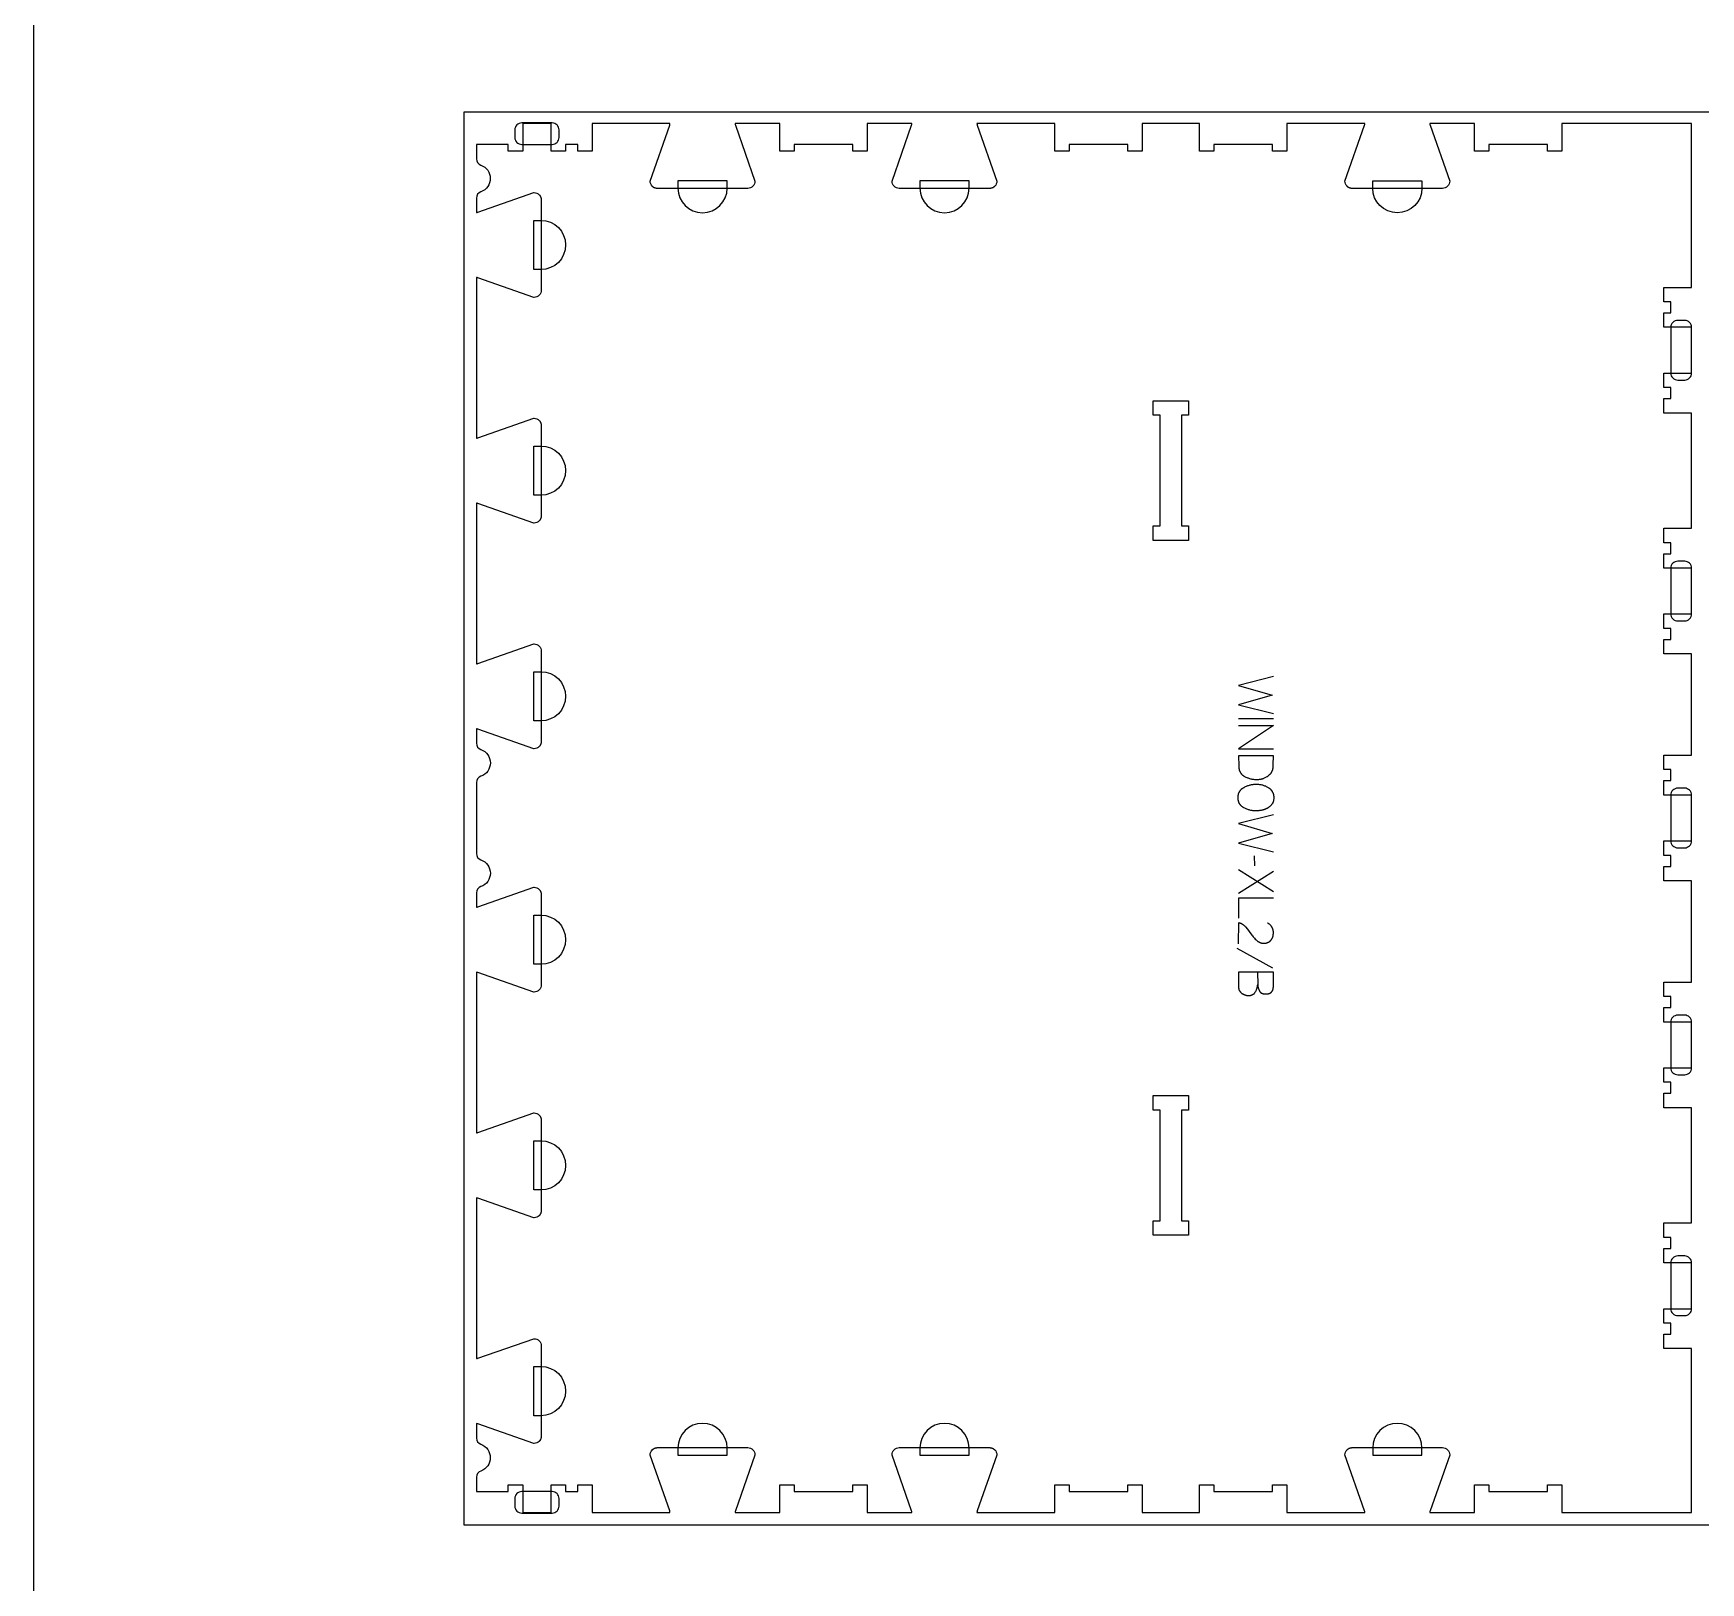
# Model space of a CAD drawing. Extents: x 0 to 4485, y 0 to 8771.
# Drawn here: x 0 to 1440, y 2393 to 3731 of the extents above; entities that cross this region are included whole.
import ezdxf

# ---------------------------------------------------------------- set-up
doc = ezdxf.new("R2010")
doc.units = 0
for name, color, linetype in [('0_SHEET_SPRUCEPLY_2440X122', 1, 'CONTINUOUS'), ('1_ANYTOOL_1MMDEEP_LABELS_S', 2, 'CONTINUOUS'), ('3_ANYTOOL_CUTTHROUGH_INSID', 4, 'CONTINUOUS'), ('4_ANYTOOL_CUTTHROUGH_OUTSI', 5, 'CONTINUOUS'), ('5_ANYTOOL_HALF_MILL_9MM_IN', 3, 'CONTINUOUS'), ('DONOTCUT', 7, 'CONTINUOUS')]:
    doc.layers.add(name, color=color, linetype=linetype)

msp = doc.modelspace()

# ---------------------------------------------------------------- linework, layer by layer
at = {"layer": '0_SHEET_SPRUCEPLY_2440X122'}
msp.add_lwpolyline([(371.7, 3662.6), (371.7, 2442.6), (2811.7, 2442.6), (2811.7, 3662.6)], close=True, dxfattribs=at)
at = {"layer": '1_ANYTOOL_1MMDEEP_LABELS_S', "color": 2}
for points in [[(1070.9, 3175.2), (1040.9, 3167.5), (1070, 3159.1), (1040.9, 3150.6), (1070.9, 3143.1)], [(1070.9, 3138.7), (1040.9, 3138.7)], [(1040.9, 3132.7), (1070.9, 3132.7), (1040.9, 3112.7), (1070.9, 3112.7)], [(1070.9, 3055.8), (1040.9, 3048.1), (1070, 3039.7), (1040.9, 3031.2), (1070.9, 3023.7)], [(1054.8, 3011.5), (1054.7, 3020.3)], [(1070.9, 2989.2), (1040.9, 3008.1)], [(1040.9, 2987.9), (1070.9, 3006.9)], [(1070.9, 2983.6), (1040.9, 2983.6), (1040.9, 2966.5)], [(1040.9, 2944.4), (1041, 2962.7), (1041.4, 2962.5), (1041.7, 2962.5), (1041.9, 2962.4), (1042.1, 2962.3), (1042.3, 2962.2), (1042.5, 2962.1), (1042.7, 2962), (1043, 2961.9), (1043.2, 2961.8), (1043.4, 2961.7), (1043.6, 2961.6), (1043.8, 2961.5), (1044, 2961.4), (1044.2, 2961.2), (1044.4, 2961.1), (1044.6, 2961), (1044.7, 2960.8), (1044.9, 2960.7), (1045.1, 2960.6), (1045.3, 2960.4), (1045.5, 2960.3), (1045.7, 2960.1), (1045.8, 2960), (1046, 2959.8), (1046.2, 2959.7), (1046.3, 2959.5), (1046.5, 2959.3), (1046.7, 2959.2), (1046.8, 2959), (1047.1, 2958.6), (1048.4, 2957.2), (1049.5, 2955.7), (1050.7, 2954.2), (1051.8, 2952.6), (1052.4, 2951.9), (1053, 2951.1), (1053.5, 2950.4), (1054.1, 2949.7), (1054.7, 2949.1), (1055.3, 2948.4), (1055.9, 2947.8), (1056.5, 2947.2), (1056.7, 2947.1), (1056.9, 2946.9), (1057, 2946.8), (1057.2, 2946.7), (1057.3, 2946.5), (1057.5, 2946.4), (1057.7, 2946.3), (1057.9, 2946.2), (1058, 2946.1), (1058.2, 2946), (1058.4, 2945.9), (1058.6, 2945.8), (1058.8, 2945.7), (1058.9, 2945.6), (1059.1, 2945.5), (1059.3, 2945.4), (1059.5, 2945.4), (1059.7, 2945.3), (1059.9, 2945.2), (1060.1, 2945.2), (1060.3, 2945.1), (1060.5, 2945.1), (1060.7, 2945), (1060.9, 2945), (1061.1, 2945), (1061.3, 2944.9), (1061.6, 2944.9), (1061.8, 2944.9), (1062, 2944.9), (1062.2, 2944.9), (1062.4, 2944.9), (1062.7, 2944.8), (1062.9, 2944.9), (1063.2, 2944.9), (1063.4, 2944.9), (1063.6, 2944.9), (1063.9, 2944.9), (1064.1, 2944.9), (1064.3, 2945), (1064.6, 2945), (1064.8, 2945), (1065, 2945.1), (1065.2, 2945.1), (1065.4, 2945.2), (1065.6, 2945.3), (1065.8, 2945.3), (1066, 2945.4), (1066.2, 2945.5), (1066.4, 2945.6), (1066.6, 2945.6), (1066.8, 2945.7), (1067, 2945.8), (1067.1, 2945.9), (1067.3, 2946), (1067.5, 2946.2), (1067.6, 2946.3), (1067.8, 2946.4), (1067.9, 2946.5), (1068.1, 2946.6), (1068.2, 2946.8), (1068.4, 2946.9), (1068.5, 2947.1), (1068.7, 2947.2), (1068.8, 2947.4), (1068.9, 2947.5), (1069.1, 2947.7), (1069.2, 2947.9), (1069.3, 2948), (1069.4, 2948.2), (1069.5, 2948.4), (1069.6, 2948.5), (1069.7, 2948.7), (1069.8, 2948.9), (1069.9, 2949.1), (1070, 2949.3), (1070.1, 2949.5), (1070.2, 2949.7), (1070.2, 2949.8), (1070.3, 2950), (1070.4, 2950.2), (1070.4, 2950.4), (1070.5, 2950.6), (1070.6, 2950.8), (1070.6, 2951.1), (1070.6, 2951.3), (1070.7, 2951.5), (1070.7, 2951.7), (1070.8, 2951.9), (1070.8, 2952.1), (1070.8, 2952.4), (1070.8, 2952.6), (1070.9, 2952.8), (1070.9, 2953.1), (1070.9, 2953.3), (1070.9, 2953.8), (1070.9, 2954.1), (1070.9, 2954.5), (1070.9, 2954.8), (1070.8, 2955.2), (1070.8, 2955.5), (1070.7, 2955.9), (1070.7, 2956.2), (1070.6, 2956.5), (1070.5, 2956.8), (1070.4, 2957), (1070.4, 2957.1), (1070.3, 2957.3), (1070.3, 2957.4), (1070.2, 2957.6), (1070.2, 2957.7), (1070.1, 2957.9), (1070.1, 2958), (1070, 2958.2), (1069.9, 2958.3), (1069.8, 2958.4), (1069.8, 2958.6), (1069.7, 2958.7), (1069.6, 2958.8), (1069.5, 2959), (1069.5, 2959.1), (1069.4, 2959.2), (1069.3, 2959.4), (1069.2, 2959.5), (1069.1, 2959.6), (1069, 2959.7), (1068.9, 2959.9), (1068.8, 2960), (1068.7, 2960.1), (1068.6, 2960.2), (1068.5, 2960.3), (1068.4, 2960.4), (1068.3, 2960.5), (1068.1, 2960.6), (1068, 2960.8), (1067.9, 2960.9), (1067.8, 2961), (1067.5, 2961.2), (1067.3, 2961.4), (1067, 2961.6), (1066.7, 2961.7), (1066.4, 2961.9), (1066.1, 2962.1), (1065.8, 2962.2)], [(1070.4, 2923.2), (1039.7, 2940.3)], [(1070.9, 2919.7), (1040.9, 2919.7), (1040.9, 2910), (1040.8, 2907.5), (1040.8, 2907.3), (1040.8, 2907.1), (1040.8, 2906.8), (1040.8, 2906.6), (1040.8, 2906.4), (1040.9, 2906.2), (1040.9, 2906), (1040.9, 2905.8), (1041, 2905.6), (1041, 2905.4), (1041.1, 2905.2), (1041.1, 2905), (1041.2, 2904.8), (1041.2, 2904.6), (1041.3, 2904.4), (1041.4, 2904.2), (1041.5, 2904.1), (1041.6, 2903.9), (1041.7, 2903.7), (1041.8, 2903.5), (1041.9, 2903.4), (1042, 2903.2), (1042.1, 2903.1), (1042.2, 2902.9), (1042.4, 2902.7), (1042.5, 2902.6), (1042.6, 2902.4), (1042.8, 2902.3), (1042.9, 2902.2), (1043.1, 2902), (1043.2, 2901.9), (1043.4, 2901.8), (1043.6, 2901.6), (1043.7, 2901.5), (1043.9, 2901.4), (1044.1, 2901.3), (1044.3, 2901.2), (1044.4, 2901.1), (1044.6, 2900.9), (1044.8, 2900.8), (1045, 2900.8), (1045.2, 2900.7), (1045.3, 2900.6), (1045.5, 2900.5), (1045.7, 2900.4), (1045.9, 2900.3), (1046.1, 2900.3), (1046.3, 2900.2), (1046.5, 2900.1), (1046.6, 2900.1), (1046.8, 2900), (1047, 2900), (1047.2, 2899.9), (1047.4, 2899.9), (1047.6, 2899.8), (1047.8, 2899.8), (1048, 2899.8), (1048.2, 2899.8), (1048.4, 2899.7), (1048.6, 2899.7), (1048.8, 2899.7), (1049, 2899.7), (1049.2, 2899.7), (1049.4, 2899.7), (1049.7, 2899.7), (1049.9, 2899.7), (1050.2, 2899.7), (1050.4, 2899.7), (1050.6, 2899.7), (1050.9, 2899.8), (1051.1, 2899.8), (1051.3, 2899.9), (1051.5, 2899.9), (1051.7, 2900), (1052, 2900), (1052.2, 2900.1), (1052.4, 2900.2), (1052.5, 2900.2), (1052.7, 2900.3), (1052.9, 2900.4), (1053, 2900.5), (1053.1, 2900.5), (1053.2, 2900.5), (1053.3, 2900.6), (1053.4, 2900.7), (1053.5, 2900.7), (1053.5, 2900.8), (1053.6, 2900.8), (1053.7, 2900.9), (1053.8, 2900.9), (1053.9, 2901), (1053.9, 2901.1), (1054, 2901.1), (1054.1, 2901.2), (1054.2, 2901.2), (1054.2, 2901.3), (1054.3, 2901.4), (1054.4, 2901.5), (1054.5, 2901.5), (1054.5, 2901.6), (1054.6, 2901.7), (1054.7, 2901.8), (1054.8, 2901.9), (1054.9, 2902.1), (1055, 2902.2), (1055.2, 2902.4), (1055.3, 2902.6), (1055.5, 2903), (1055.7, 2903.3), (1055.9, 2903.7), (1056.1, 2904.1), (1056.2, 2904.5), (1056.4, 2904.9), (1056.5, 2905.3), (1056.7, 2905.7), (1056.8, 2906.1), (1056.9, 2906.5), (1057, 2907), (1057.1, 2907.4), (1057.2, 2907.8), (1057.3, 2908.3), (1057.3, 2908.7), (1057.4, 2909.2)], [(1057.2, 2919.7), (1057.4, 2909.2), (1057.4, 2908.8), (1057.4, 2908.4), (1057.5, 2908), (1057.5, 2907.6), (1057.6, 2907.3), (1057.7, 2906.9), (1057.8, 2906.5), (1057.9, 2906.2), (1058, 2905.8), (1058.1, 2905.5), (1058.2, 2905.1), (1058.3, 2904.8), (1058.5, 2904.4), (1058.6, 2904.1), (1058.8, 2903.8), (1058.9, 2903.5), (1059, 2903.4), (1059, 2903.3), (1059.1, 2903.2), (1059.1, 2903.2), (1059.1, 2903.1), (1059.2, 2903), (1059.2, 2903), (1059.3, 2902.9), (1059.4, 2902.8), (1059.4, 2902.7), (1059.5, 2902.7), (1059.5, 2902.6), (1059.6, 2902.6), (1059.6, 2902.5), (1059.7, 2902.4), (1059.8, 2902.4), (1059.8, 2902.3), (1059.9, 2902.3), (1060, 2902.2), (1060, 2902.1), (1060.1, 2902.1), (1060.2, 2902), (1060.3, 2902), (1060.3, 2901.9), (1060.4, 2901.9), (1060.5, 2901.8), (1060.6, 2901.8), (1060.6, 2901.8), (1060.7, 2901.7), (1060.8, 2901.7), (1060.9, 2901.6), (1061, 2901.6), (1061.1, 2901.6), (1061.1, 2901.5), (1061.3, 2901.4), (1061.5, 2901.4), (1061.7, 2901.3), (1061.9, 2901.3), (1062.1, 2901.2), (1062.3, 2901.2), (1062.5, 2901.1), (1062.7, 2901.1), (1063, 2901.1), (1063.2, 2901), (1063.4, 2901), (1063.7, 2901), (1063.9, 2901), (1064.2, 2901), (1064.4, 2901), (1064.8, 2901), (1065, 2901), (1065.2, 2901), (1065.4, 2901), (1065.6, 2901), (1065.8, 2901), (1065.9, 2901.1), (1066.1, 2901.1), (1066.3, 2901.1), (1066.5, 2901.2), (1066.6, 2901.2), (1066.8, 2901.2), (1066.9, 2901.3), (1067.1, 2901.3), (1067.3, 2901.4), (1067.4, 2901.4), (1067.6, 2901.5), (1067.7, 2901.6), (1067.8, 2901.6), (1068, 2901.7), (1068.1, 2901.8), (1068.2, 2901.8), (1068.4, 2901.9), (1068.5, 2902), (1068.6, 2902.1), (1068.7, 2902.2), (1068.8, 2902.2), (1069, 2902.3), (1069.1, 2902.4), (1069.2, 2902.5), (1069.3, 2902.6), (1069.4, 2902.7), (1069.5, 2902.9), (1069.6, 2903), (1069.7, 2903.1), (1069.7, 2903.2), (1069.8, 2903.3), (1069.9, 2903.4), (1070, 2903.6), (1070.1, 2903.7), (1070.1, 2903.8), (1070.2, 2904), (1070.3, 2904.1), (1070.3, 2904.3), (1070.4, 2904.4), (1070.4, 2904.6), (1070.5, 2904.7), (1070.5, 2904.9), (1070.6, 2905), (1070.6, 2905.2), (1070.7, 2905.4), (1070.7, 2905.5), (1070.7, 2905.7), (1070.8, 2905.9), (1070.8, 2906.1), (1070.8, 2906.3), (1070.8, 2906.5), (1070.9, 2906.6), (1070.9, 2906.8), (1070.9, 2907.2), (1070.9, 2907.6), (1070.9, 2919.7)]]:
    msp.add_lwpolyline(points, dxfattribs=at)
for points in [[(1070.9, 3106.6), (1040.9, 3106.6), (1041, 3098.1), (1041, 3097.7), (1041, 3097.3), (1041, 3096.9), (1041.1, 3096.5), (1041.1, 3096.1), (1041.2, 3095.8), (1041.3, 3095.4), (1041.3, 3095), (1041.4, 3094.7), (1041.5, 3094.3), (1041.6, 3094), (1041.7, 3093.7), (1041.9, 3093.4), (1041.9, 3093.2), (1042, 3093.1), (1042.1, 3092.9), (1042.1, 3092.8), (1042.2, 3092.6), (1042.3, 3092.5), (1042.4, 3092.3), (1042.4, 3092.2), (1042.5, 3092), (1042.6, 3091.9), (1042.7, 3091.8), (1042.8, 3091.6), (1042.9, 3091.5), (1043, 3091.4), (1043.1, 3091.2), (1043.2, 3091.1), (1043.3, 3091), (1043.4, 3090.9), (1043.5, 3090.8), (1043.6, 3090.6), (1043.7, 3090.5), (1043.8, 3090.4), (1044, 3090.3), (1044.1, 3090.2), (1044.2, 3090.1), (1044.3, 3090), (1044.4, 3089.9), (1044.6, 3089.8), (1044.7, 3089.7), (1044.8, 3089.6), (1045, 3089.5), (1045.1, 3089.4), (1045.4, 3089.2), (1045.7, 3089), (1046, 3088.8), (1046.6, 3088.5), (1047.2, 3088.2), (1047.9, 3088), (1048.5, 3087.7), (1049.1, 3087.5), (1049.8, 3087.3), (1050.4, 3087.1), (1051.1, 3086.9), (1051.8, 3086.7), (1052.4, 3086.6), (1053.1, 3086.5), (1053.8, 3086.4), (1054.5, 3086.3), (1055.2, 3086.3), (1055.9, 3086.2), (1056.6, 3086.2), (1057.2, 3086.2), (1057.8, 3086.3), (1058.4, 3086.3), (1058.9, 3086.4), (1059.5, 3086.5), (1059.8, 3086.5), (1060.1, 3086.6), (1060.4, 3086.6), (1060.6, 3086.7), (1060.9, 3086.8), (1061.2, 3086.9), (1061.5, 3086.9), (1061.7, 3087), (1062, 3087.1), (1062.3, 3087.2), (1062.6, 3087.3), (1062.8, 3087.4), (1063.1, 3087.5), (1063.3, 3087.6), (1063.9, 3087.9), (1064.4, 3088.1), (1064.9, 3088.4), (1065.4, 3088.7), (1065.7, 3088.9), (1066, 3089.1), (1066.3, 3089.3), (1066.6, 3089.5), (1066.8, 3089.7), (1067.1, 3089.9), (1067.4, 3090.2), (1067.6, 3090.4), (1067.8, 3090.6), (1068.1, 3090.8), (1068.3, 3091), (1068.5, 3091.3), (1068.7, 3091.5), (1068.9, 3091.8), (1069, 3092), (1069.2, 3092.2), (1069.4, 3092.5), (1069.5, 3092.7), (1069.6, 3093), (1069.8, 3093.3), (1069.9, 3093.5), (1070, 3093.8), (1070.1, 3094.1), (1070.2, 3094.3), (1070.3, 3094.6), (1070.4, 3094.9), (1070.4, 3095.2), (1070.5, 3095.4), (1070.5, 3095.7), (1070.6, 3096), (1070.6, 3096.3), (1070.6, 3096.6), (1070.7, 3099.1), (1070.8, 3101.5), (1070.9, 3104.1)], [(1071.2, 3070.2), (1071.2, 3069.8), (1071.2, 3069.4), (1071.2, 3069.1), (1071.1, 3068.7), (1071.1, 3068.5), (1071.1, 3068.4), (1071.1, 3068.2), (1071, 3068), (1071, 3067.9), (1071, 3067.7), (1070.9, 3067.5), (1070.9, 3067.4), (1070.8, 3067.2), (1070.8, 3067.1), (1070.7, 3066.9), (1070.7, 3066.8), (1070.6, 3066.6), (1070.5, 3066.5), (1070.5, 3066.3), (1070.4, 3066.2), (1070.3, 3066), (1070.3, 3065.9), (1070.2, 3065.7), (1070.1, 3065.6), (1070, 3065.5), (1069.9, 3065.3), (1069.9, 3065.2), (1069.8, 3065.1), (1069.6, 3064.8), (1069.4, 3064.6), (1069.2, 3064.3), (1069, 3064.1), (1068.8, 3063.8), (1068.5, 3063.6), (1068.3, 3063.4), (1068.1, 3063.2), (1067.8, 3062.9), (1067.6, 3062.7), (1067.4, 3062.5), (1067.1, 3062.3), (1066.8, 3062.1), (1066.6, 3062), (1066.3, 3061.8), (1066, 3061.6), (1065.7, 3061.4), (1065.4, 3061.3), (1065.1, 3061.1), (1064.8, 3061), (1064.5, 3060.8), (1064.2, 3060.7), (1063.9, 3060.6), (1063.6, 3060.4), (1063.3, 3060.3), (1063, 3060.2), (1062.7, 3060.1), (1062.3, 3060), (1062, 3059.9), (1061.7, 3059.8), (1061.3, 3059.7), (1061, 3059.6), (1060.3, 3059.5), (1059.6, 3059.4), (1059, 3059.3), (1058.3, 3059.2), (1057.7, 3059.1), (1057, 3059.1), (1056.4, 3059), (1055.7, 3059), (1055.1, 3059), (1054.5, 3059.1), (1053.8, 3059.1), (1053.2, 3059.2), (1052.5, 3059.3), (1051.9, 3059.4), (1051.3, 3059.5), (1050.6, 3059.7), (1050, 3059.9), (1049.4, 3060.1), (1048.7, 3060.3), (1048.1, 3060.6), (1047.4, 3060.8), (1046.8, 3061.1), (1046.2, 3061.5), (1045.5, 3061.8), (1045.2, 3062), (1044.9, 3062.1), (1044.6, 3062.3), (1044.3, 3062.5), (1044.1, 3062.7), (1043.8, 3062.9), (1043.5, 3063.1), (1043.3, 3063.4), (1043.2, 3063.5), (1043.1, 3063.6), (1042.9, 3063.7), (1042.8, 3063.8), (1042.7, 3063.9), (1042.6, 3064.1), (1042.5, 3064.2), (1042.4, 3064.3), (1042.3, 3064.4), (1042.2, 3064.6), (1042.1, 3064.7), (1042, 3064.8), (1042, 3064.9), (1041.9, 3065.1), (1041.8, 3065.2), (1041.7, 3065.3), (1041.6, 3065.5), (1041.5, 3065.6), (1041.5, 3065.8), (1041.4, 3065.9), (1041.3, 3066), (1041.3, 3066.2), (1041.2, 3066.3), (1041.1, 3066.5), (1041.1, 3066.6), (1041, 3066.8), (1041, 3066.9), (1040.9, 3067.1), (1040.8, 3067.4), (1040.7, 3067.7), (1040.7, 3068.1), (1040.6, 3068.4), (1040.6, 3068.7), (1040.5, 3069.1), (1040.5, 3069.4), (1040.4, 3069.8), (1040.4, 3070.1), (1040.4, 3070.5), (1040.4, 3070.9), (1040.4, 3071.3), (1040.5, 3071.6), (1040.5, 3072), (1040.6, 3072.4), (1040.6, 3072.7), (1040.7, 3073), (1040.7, 3073.4), (1040.8, 3073.7), (1040.9, 3074), (1041, 3074.2), (1041, 3074.3), (1041.1, 3074.5), (1041.2, 3074.7), (1041.2, 3074.8), (1041.3, 3075), (1041.3, 3075.1), (1041.4, 3075.3), (1041.5, 3075.4), (1041.6, 3075.5), (1041.6, 3075.7), (1041.7, 3075.8), (1041.8, 3076), (1041.9, 3076.1), (1042, 3076.2), (1042.1, 3076.4), (1042.2, 3076.5), (1042.3, 3076.6), (1042.4, 3076.8), (1042.5, 3076.9), (1042.6, 3077), (1042.7, 3077.1), (1042.8, 3077.3), (1042.9, 3077.4), (1043, 3077.5), (1043.1, 3077.6), (1043.2, 3077.7), (1043.3, 3077.8), (1043.5, 3078), (1043.6, 3078.1), (1043.8, 3078.3), (1044.1, 3078.5), (1044.4, 3078.7), (1044.7, 3078.9), (1045, 3079.1), (1045.3, 3079.3), (1045.6, 3079.4), (1046.3, 3079.8), (1046.9, 3080.1), (1047.6, 3080.4), (1048.2, 3080.7), (1048.9, 3080.9), (1049.5, 3081.1), (1050.2, 3081.3), (1050.8, 3081.5), (1051.5, 3081.7), (1052.1, 3081.8), (1052.8, 3081.9), (1053.4, 3082), (1054.1, 3082.1), (1054.7, 3082.2), (1055.4, 3082.2), (1056, 3082.2), (1056.7, 3082.2), (1057.4, 3082.2), (1058.1, 3082.1), (1058.8, 3082), (1059.4, 3081.9), (1060.1, 3081.8), (1060.8, 3081.7), (1061.4, 3081.5), (1062.1, 3081.3), (1062.7, 3081.1), (1063.3, 3080.8), (1064, 3080.6), (1064.6, 3080.3), (1065.2, 3080), (1065.8, 3079.7), (1066.4, 3079.3), (1066.7, 3079.1), (1067, 3078.9), (1067.3, 3078.7), (1067.5, 3078.5), (1067.8, 3078.3), (1068.1, 3078.1), (1068.3, 3077.9), (1068.5, 3077.7), (1068.6, 3077.5), (1068.7, 3077.4), (1068.9, 3077.3), (1069, 3077.2), (1069.1, 3077.1), (1069.2, 3076.9), (1069.3, 3076.8), (1069.4, 3076.7), (1069.4, 3076.5), (1069.5, 3076.4), (1069.6, 3076.3), (1069.7, 3076.1), (1069.8, 3076), (1069.9, 3075.9), (1070, 3075.7), (1070, 3075.6), (1070.1, 3075.4), (1070.2, 3075.3), (1070.3, 3075), (1070.4, 3074.7), (1070.6, 3074.4), (1070.7, 3074.1), (1070.8, 3073.7), (1070.9, 3073.4), (1070.9, 3073.1), (1071, 3072.7), (1071.1, 3072.4), (1071.1, 3072), (1071.2, 3071.7), (1071.2, 3071.3), (1071.2, 3070.9), (1071.2, 3070.6)]]:
    msp.add_lwpolyline(points, close=True, dxfattribs=at)
at = {"layer": '3_ANYTOOL_CUTTHROUGH_INSID', "color": 4}
for points in [[(997.4, 3292.7), (967.1, 3292.7), (967.1, 3305.2), (973.1, 3305.2), (973.1, 3400.7), (967.1, 3400.7), (967.1, 3413.2), (997.6, 3413.2), (997.6, 3400.7), (991.6, 3400.7), (991.6, 3305.2), (997.6, 3305.2), (997.6, 3292.7)], [(997.6, 2812.9), (997.6, 2800.7), (991.6, 2800.7), (991.6, 2705.2), (997.6, 2705.2), (997.6, 2692.7), (967.1, 2692.7), (967.1, 2705.2), (973.1, 2705.2), (973.1, 2800.7), (967.1, 2800.7), (967.1, 2813.2), (997.6, 2813.2)]]:
    msp.add_lwpolyline(points, close=True, dxfattribs=at)
at = {"layer": '4_ANYTOOL_CUTTHROUGH_OUTSI', "color": 5}
msp.add_lwpolyline([(1149.8, 2453.2, 0.061485), (1149.6, 2454.6), (1132.7, 2502.9), (1132.7, 2502.9), (1132.7, 2502.9, -0.198912), (1134.5, 2507.3), (1134.6, 2507.4), (1134.7, 2507.5), (1134.8, 2507.6), (1135, 2507.7), (1135.1, 2507.8), (1135.2, 2507.9), (1135.3, 2508), (1135.4, 2508.1), (1135.6, 2508.2), (1135.7, 2508.3), (1135.8, 2508.3), (1136, 2508.4), (1136.1, 2508.5), (1136.3, 2508.6), (1136.4, 2508.6), (1136.5, 2508.7), (1136.7, 2508.7), (1136.8, 2508.8), (1137, 2508.8), (1137.1, 2508.9), (1137.3, 2508.9), (1137.4, 2509), (1137.6, 2509), (1137.7, 2509), (1137.9, 2509.1), (1138, 2509.1), (1138.2, 2509.1), (1138.3, 2509.1), (1138.5, 2509.1), (1138.6, 2509.2), (1138.8, 2509.2), (1138.9, 2509.2), (1216.9, 2509.2, -0.414214), (1223.2, 2502.9), (1223.2, 2502.9), (1223.2, 2502.8), (1206.3, 2454.6), (1206.3, 2454.6, 0.061485), (1206, 2453.2), (1244.6, 2453.2), (1244.6, 2477.2), (1257.1, 2477.2), (1257.1, 2471.2), (1307.6, 2471.2), (1307.6, 2477.2), (1320.1, 2477.2), (1320.1, 2453.2), (1432.1, 2453.2), (1432.1, 2594.7), (1408.1, 2594.7), (1408.1, 2607.2), (1414.1, 2607.2), (1414.1, 2616.7), (1408.1, 2616.7), (1408.1, 2629.2), (1432.1, 2629.2), (1432.1, 2668.7), (1408.1, 2668.7), (1408.1, 2681.2), (1414.1, 2681.2), (1414.1, 2690.7), (1408.1, 2690.7), (1408.1, 2703.2), (1432.1, 2703.2), (1432.1, 2802.7), (1408.1, 2802.7), (1408.1, 2815.2), (1414.1, 2815.2), (1414.1, 2824.7), (1408.1, 2824.7), (1408.1, 2837.2), (1432.1, 2837.2), (1432.1, 2876.7), (1408.1, 2876.7), (1408.1, 2889.2), (1414.1, 2889.2), (1414.1, 2898.7), (1408.1, 2898.7), (1408.1, 2911.2), (1432.1, 2911.2), (1432.1, 2998.7), (1408.1, 2998.7), (1408.1, 3011.2), (1414.1, 3011.2), (1414.1, 3020.7), (1408.1, 3020.7), (1408.1, 3033.2), (1432.1, 3033.2), (1432.1, 3072.7), (1408.1, 3072.7), (1408.1, 3085.2), (1414.1, 3085.2), (1414.1, 3094.7), (1408.1, 3094.7), (1408.1, 3107.2), (1432.1, 3107.2), (1432.1, 3194.7), (1408.1, 3194.7), (1408.1, 3207.2), (1414.1, 3207.2), (1414.1, 3216.7), (1408.1, 3216.7), (1408.1, 3229.2), (1432.1, 3229.2), (1432.1, 3268.7), (1408.1, 3268.7), (1408.1, 3281.2), (1414.1, 3281.2), (1414.1, 3290.7), (1408.1, 3290.7), (1408.1, 3303.2), (1432.1, 3303.2), (1432.1, 3402.7), (1408.1, 3402.7), (1408.1, 3415.2), (1414.1, 3415.2), (1414.1, 3424.7), (1408.1, 3424.7), (1408.1, 3437.2), (1432.1, 3437.2), (1432.1, 3476.7), (1408.1, 3476.7), (1408.1, 3489.2), (1414.1, 3489.2), (1414.1, 3498.7), (1408.1, 3498.7), (1408.1, 3511.2), (1432.1, 3511.2), (1432.1, 3652.7), (1320.1, 3652.7), (1320.1, 3628.7), (1307.6, 3628.7), (1307.6, 3634.7), (1257.1, 3634.7), (1257.1, 3628.7), (1244.6, 3628.7), (1244.6, 3652.7), (1206, 3652.7), (1206, 3652.7, 0.061485), (1206.3, 3651.3), (1223.2, 3603), (1223.2, 3602.9), (1223.2, 3602.9, -0.414214), (1216.9, 3596.7), (1138.9, 3596.7), (1138.8, 3596.7), (1138.6, 3596.7), (1138.5, 3596.7), (1138.3, 3596.7), (1138.2, 3596.7), (1138, 3596.7), (1137.9, 3596.8), (1137.7, 3596.8), (1137.6, 3596.8), (1137.4, 3596.8), (1137.3, 3596.9), (1137.1, 3596.9), (1137, 3597), (1136.8, 3597), (1136.7, 3597.1), (1136.5, 3597.1), (1136.4, 3597.2), (1136.3, 3597.3), (1136.1, 3597.3), (1136, 3597.4), (1135.8, 3597.5), (1135.7, 3597.6), (1135.6, 3597.6), (1135.4, 3597.7), (1135.3, 3597.8), (1135.2, 3597.9), (1135.1, 3598), (1135, 3598.1), (1134.8, 3598.2), (1134.7, 3598.3), (1134.6, 3598.4), (1134.5, 3598.5, -0.198912), (1132.7, 3602.9), (1132.7, 3603), (1132.7, 3603), (1149.6, 3651.3), (1149.6, 3651.3, 0.061485), (1149.8, 3652.7), (1132.4, 3652.7), (1082.6, 3652.7), (1082.6, 3628.7), (1070.1, 3628.7), (1070.1, 3634.7), (1019.6, 3634.7), (1019.6, 3628.7), (1007.1, 3628.7), (1007.1, 3652.7), (957.6, 3652.7), (957.6, 3628.7), (945.1, 3628.7), (945.1, 3634.7), (894.6, 3634.7), (894.6, 3628.7), (882.1, 3628.7), (882.1, 3652.7), (832.4, 3652.7), (814.9, 3652.7), (814.9, 3652.7, 0.061485), (815.2, 3651.3), (832.1, 3603), (832.1, 3603), (832.1, 3602.9), (832.1, 3602.9, -0.198912), (830.3, 3598.5), (830.1, 3598.4), (830, 3598.3), (829.9, 3598.2), (829.8, 3598.1), (829.7, 3598), (829.6, 3597.9), (829.4, 3597.8), (829.3, 3597.7), (829.2, 3597.6), (829.1, 3597.6), (828.9, 3597.5), (828.8, 3597.4), (828.6, 3597.3), (828.5, 3597.3), (828.4, 3597.2), (828.2, 3597.1), (828.1, 3597.1), (827.9, 3597), (827.8, 3597), (827.6, 3596.9), (827.5, 3596.9), (827.3, 3596.8), (827.2, 3596.8), (827, 3596.8), (826.9, 3596.8), (826.7, 3596.7), (826.6, 3596.7), (826.4, 3596.7), (826.3, 3596.7), (826.1, 3596.7), (826, 3596.7), (825.8, 3596.7), (747.8, 3596.7, -0.414214), (741.6, 3602.9), (741.6, 3603), (741.6, 3603), (758.5, 3651.3), (758.5, 3651.3, 0.061485), (758.7, 3652.7), (720.1, 3652.7), (720.1, 3628.9), (720.1, 3628.7), (707.6, 3628.7), (707.6, 3628.9), (707.6, 3634.7), (657.1, 3634.7), (657.1, 3628.7), (644.6, 3628.7), (644.6, 3628.9), (644.6, 3652.7), (606, 3652.7), (606, 3652.7, 0.061485), (606.3, 3651.3), (623.2, 3603), (623.2, 3603), (623.2, 3602.9), (623.2, 3602.9, -0.414214), (616.9, 3596.7), (538.9, 3596.7), (538.8, 3596.7), (538.6, 3596.7), (538.5, 3596.7), (538.3, 3596.7), (538.2, 3596.7), (538, 3596.7), (537.9, 3596.8), (537.7, 3596.8), (537.6, 3596.8), (537.4, 3596.8), (537.3, 3596.9), (537.1, 3596.9), (537, 3597), (536.8, 3597), (536.7, 3597.1), (536.5, 3597.1), (536.4, 3597.2), (536.3, 3597.3), (536.1, 3597.3), (536, 3597.4), (535.8, 3597.5), (535.7, 3597.6), (535.6, 3597.6), (535.4, 3597.7), (535.3, 3597.8), (535.2, 3597.9), (535.1, 3598), (535, 3598.1), (534.8, 3598.2), (534.7, 3598.3), (534.6, 3598.4), (534.5, 3598.5, -0.198912), (532.7, 3602.9), (532.7, 3603), (532.7, 3603), (549.6, 3651.3), (549.6, 3651.3, 0.061485), (549.8, 3652.7), (482.6, 3652.7), (482.6, 3628.7), (470.1, 3628.7), (470.1, 3634.7), (459.6, 3634.7), (459.6, 3628.7), (447.1, 3628.7), (447.1, 3652.7), (422.6, 3652.7), (422.6, 3628.7), (410.1, 3628.7), (410.1, 3634.7), (382.6, 3634.7), (382.6, 3622.3), (382.6, 3622.3, 0.317837), (386.5, 3616.8, -0.317837), (394.6, 3605.3, -0.317837), (386.5, 3593.7, 0.317837), (382.6, 3588.3), (382.6, 3575.9, 0.061485), (384, 3576.2), (432.3, 3593.1), (432.4, 3593.1), (432.4, 3593.1, -0.198912), (436.8, 3591.2), (436.9, 3591.1), (437, 3591), (437.1, 3590.9), (437.2, 3590.8), (437.3, 3590.7), (437.4, 3590.5), (437.5, 3590.4), (437.6, 3590.3), (437.7, 3590.2), (437.7, 3590), (437.8, 3589.9), (437.9, 3589.8), (438, 3589.6), (438, 3589.5), (438.1, 3589.3), (438.2, 3589.2), (438.2, 3589.1), (438.3, 3588.9), (438.3, 3588.8), (438.4, 3588.6), (438.4, 3588.5), (438.4, 3588.3), (438.5, 3588.2), (438.5, 3588), (438.5, 3587.9), (438.6, 3587.7), (438.6, 3587.6), (438.6, 3587.4), (438.6, 3587.3), (438.6, 3587.1), (438.6, 3587), (438.6, 3586.8), (438.6, 3508.8, -0.414214), (432.4, 3502.6), (432.3, 3502.6), (432.3, 3502.6), (384, 3519.5), (384, 3519.5, 0.061485), (382.6, 3519.7), (382.6, 3381, 0.061485), (384, 3381.3), (432.3, 3398.2), (432.4, 3398.2), (432.4, 3398.2, -0.198912), (436.8, 3396.3), (436.9, 3396.2), (437, 3396.1), (437.1, 3396), (437.2, 3395.9), (437.3, 3395.8), (437.4, 3395.6), (437.5, 3395.5), (437.6, 3395.4), (437.7, 3395.3), (437.7, 3395.1), (437.8, 3395), (437.9, 3394.9), (438, 3394.7), (438, 3394.6), (438.1, 3394.4), (438.2, 3394.3), (438.2, 3394.2), (438.3, 3394), (438.3, 3393.9), (438.4, 3393.7), (438.4, 3393.6), (438.4, 3393.4), (438.5, 3393.3), (438.5, 3393.1), (438.5, 3393), (438.6, 3392.8), (438.6, 3392.7), (438.6, 3392.5), (438.6, 3392.4), (438.6, 3392.2), (438.6, 3392.1), (438.6, 3391.9), (438.6, 3313.9), (438.6, 3313.8), (438.6, 3313.6), (438.6, 3313.5), (438.6, 3313.3), (438.6, 3313.2), (438.6, 3313), (438.5, 3312.9), (438.5, 3312.7), (438.5, 3312.6), (438.4, 3312.4), (438.4, 3312.3), (438.4, 3312.1), (438.3, 3312), (438.3, 3311.8), (438.2, 3311.7), (438.2, 3311.5), (438.1, 3311.4), (438, 3311.2), (438, 3311.1), (437.9, 3311), (437.8, 3310.8), (437.7, 3310.7), (437.7, 3310.6), (437.6, 3310.4), (437.5, 3310.3), (437.4, 3310.2), (437.3, 3310.1), (437.2, 3309.9), (437.1, 3309.8), (437, 3309.7), (436.9, 3309.6), (436.8, 3309.5, -0.198912), (432.4, 3307.7), (432.3, 3307.7), (432.3, 3307.7), (384, 3324.6), (384, 3324.6, 0.061485), (382.6, 3324.8), (382.6, 3186.1, 0.061485), (384, 3186.4), (432.3, 3203.3), (432.4, 3203.3), (432.4, 3203.3, -0.414214), (438.6, 3197), (438.6, 3119), (438.6, 3118.9), (438.6, 3118.7), (438.6, 3118.6), (438.6, 3118.4), (438.6, 3118.3), (438.6, 3118.1), (438.5, 3118), (438.5, 3117.8), (438.5, 3117.7), (438.4, 3117.5), (438.4, 3117.4), (438.4, 3117.2), (438.3, 3117.1), (438.3, 3116.9), (438.2, 3116.8), (438.2, 3116.6), (438.1, 3116.5), (438, 3116.3), (438, 3116.2), (437.9, 3116.1), (437.8, 3115.9), (437.7, 3115.8), (437.7, 3115.7), (437.6, 3115.5), (437.5, 3115.4), (437.4, 3115.3), (437.3, 3115.2), (437.2, 3115), (437.1, 3114.9), (437, 3114.8), (436.9, 3114.7), (436.8, 3114.6, -0.198912), (432.4, 3112.8), (432.3, 3112.8), (432.3, 3112.8), (384, 3129.7), (384, 3129.7, 0.061485), (382.6, 3129.9), (382.6, 3117.5, 0.317837), (386.5, 3112.1, -0.707107), (386.5, 3089, 0.317837), (382.6, 3083.6), (382.6, 3022.3, 0.317837), (386.5, 3016.8, -0.707107), (386.5, 2993.7, 0.317837), (382.6, 2988.3), (382.6, 2975.9, 0.061485), (384, 2976.2), (432.3, 2993.1), (432.4, 2993.1), (432.4, 2993.1, -0.198912), (436.8, 2991.2), (436.9, 2991.1), (437, 2991), (437.1, 2990.9), (437.2, 2990.8), (437.3, 2990.7), (437.4, 2990.5), (437.5, 2990.4), (437.6, 2990.3), (437.7, 2990.2), (437.7, 2990), (437.8, 2989.9), (437.9, 2989.8), (438, 2989.6), (438, 2989.5), (438.1, 2989.3), (438.2, 2989.2), (438.2, 2989.1), (438.3, 2988.9), (438.3, 2988.8), (438.4, 2988.6), (438.4, 2988.5), (438.4, 2988.3), (438.5, 2988.2), (438.5, 2988), (438.5, 2987.9), (438.6, 2987.7), (438.6, 2987.6), (438.6, 2987.4), (438.6, 2987.3), (438.6, 2987.1), (438.6, 2987), (438.6, 2986.8), (438.6, 2908.8, -0.414214), (432.4, 2902.6), (432.3, 2902.6), (432.3, 2902.6), (384, 2919.5), (384, 2919.5, 0.061485), (382.6, 2919.7), (382.6, 2781, 0.061485), (384, 2781.3), (432.3, 2798.2), (432.4, 2798.2), (432.4, 2798.2, -0.198912), (436.8, 2796.3), (436.9, 2796.2), (437, 2796.1), (437.1, 2796), (437.2, 2795.9), (437.3, 2795.8), (437.4, 2795.6), (437.5, 2795.5), (437.6, 2795.4), (437.7, 2795.3), (437.7, 2795.1), (437.8, 2795), (437.9, 2794.9), (438, 2794.7), (438, 2794.6), (438.1, 2794.4), (438.2, 2794.3), (438.2, 2794.2), (438.3, 2794), (438.3, 2793.9), (438.4, 2793.7), (438.4, 2793.6), (438.4, 2793.4), (438.5, 2793.3), (438.5, 2793.1), (438.5, 2793), (438.6, 2792.8), (438.6, 2792.7), (438.6, 2792.5), (438.6, 2792.4), (438.6, 2792.2), (438.6, 2792.1), (438.6, 2791.9), (438.6, 2713.9), (438.6, 2713.8), (438.6, 2713.6), (438.6, 2713.5), (438.6, 2713.3), (438.6, 2713.2), (438.6, 2713), (438.5, 2712.9), (438.5, 2712.7), (438.5, 2712.6), (438.4, 2712.4), (438.4, 2712.3), (438.4, 2712.1), (438.3, 2712), (438.3, 2711.8), (438.2, 2711.7), (438.2, 2711.5), (438.1, 2711.4), (438, 2711.2), (438, 2711.1), (437.9, 2711), (437.8, 2710.8), (437.7, 2710.7), (437.7, 2710.6), (437.6, 2710.4), (437.5, 2710.3), (437.4, 2710.2), (437.3, 2710.1), (437.2, 2709.9), (437.1, 2709.8), (437, 2709.7), (436.9, 2709.6), (436.8, 2709.5, -0.198912), (432.4, 2707.7), (432.3, 2707.7), (432.3, 2707.7), (384, 2724.6), (384, 2724.6, 0.061485), (382.6, 2724.8), (382.6, 2586.1, 0.061485), (384, 2586.4), (432.3, 2603.3), (432.4, 2603.3), (432.4, 2603.3, -0.414214), (438.6, 2597), (438.6, 2519), (438.6, 2518.9), (438.6, 2518.7), (438.6, 2518.6), (438.6, 2518.4), (438.6, 2518.3), (438.6, 2518.1), (438.5, 2518), (438.5, 2517.8), (438.5, 2517.7), (438.4, 2517.5), (438.4, 2517.4), (438.4, 2517.2), (438.3, 2517.1), (438.3, 2516.9), (438.2, 2516.8), (438.2, 2516.6), (438.1, 2516.5), (438, 2516.3), (438, 2516.2), (437.9, 2516.1), (437.8, 2515.9), (437.7, 2515.8), (437.7, 2515.7), (437.6, 2515.5), (437.5, 2515.4), (437.4, 2515.3), (437.3, 2515.2), (437.2, 2515), (437.1, 2514.9), (437, 2514.8), (436.9, 2514.7), (436.8, 2514.6, -0.198912), (432.4, 2512.8), (432.3, 2512.8), (432.3, 2512.8), (384, 2529.7), (384, 2529.7, 0.061485), (382.6, 2529.9), (382.6, 2517.5, 0.317837), (386.5, 2512.1, -0.317837), (394.6, 2500.5, -0.317837), (386.5, 2489, 0.317837), (382.6, 2483.6), (382.6, 2471.2), (410.1, 2471.2), (410.1, 2477.2), (422.6, 2477.2), (422.6, 2453.2), (447.1, 2453.2), (447.1, 2477.2), (459.6, 2477.2), (459.6, 2471.2), (470.1, 2471.2), (470.1, 2477.2), (482.6, 2477.2), (482.6, 2453.2), (549.8, 2453.2), (549.8, 2453.2, 0.061485), (549.6, 2454.6), (532.7, 2502.8), (532.7, 2502.9), (532.7, 2502.9), (532.7, 2502.9, -0.198912), (534.5, 2507.3), (534.6, 2507.4), (534.7, 2507.5), (534.8, 2507.6), (535, 2507.7), (535.1, 2507.8), (535.2, 2507.9), (535.3, 2508), (535.4, 2508.1), (535.6, 2508.2), (535.7, 2508.3), (535.8, 2508.3), (536, 2508.4), (536.1, 2508.5), (536.3, 2508.6), (536.4, 2508.6), (536.5, 2508.7), (536.7, 2508.7), (536.8, 2508.8), (537, 2508.8), (537.1, 2508.9), (537.3, 2508.9), (537.4, 2509), (537.6, 2509), (537.7, 2509), (537.9, 2509.1), (538, 2509.1), (538.2, 2509.1), (538.3, 2509.1), (538.5, 2509.1), (538.6, 2509.2), (538.8, 2509.2), (538.9, 2509.2), (616.9, 2509.2, -0.414214), (623.2, 2502.9), (623.2, 2502.9), (623.2, 2502.8), (606.3, 2454.6), (606.3, 2454.6, 0.061485), (606, 2453.2), (644.6, 2453.2), (644.6, 2476.9), (644.6, 2477.2), (657.1, 2477.2), (657.1, 2471.2), (707.6, 2471.2), (707.6, 2477.2), (720.1, 2477.2), (720.1, 2476.9), (720.1, 2453.2), (758.7, 2453.2), (758.7, 2453.2, 0.061485), (758.5, 2454.6), (741.6, 2502.8), (741.6, 2502.9), (741.6, 2502.9), (741.6, 2502.9, -0.414214), (747.8, 2509.2), (825.8, 2509.2), (826, 2509.2), (826.1, 2509.2), (826.3, 2509.1), (826.4, 2509.1), (826.6, 2509.1), (826.7, 2509.1), (826.9, 2509.1), (827, 2509), (827.2, 2509), (827.3, 2509), (827.5, 2508.9), (827.6, 2508.9), (827.8, 2508.8), (827.9, 2508.8), (828.1, 2508.7), (828.2, 2508.7), (828.4, 2508.6), (828.5, 2508.6), (828.6, 2508.5), (828.8, 2508.4), (828.9, 2508.3), (829.1, 2508.3), (829.2, 2508.2), (829.3, 2508.1), (829.4, 2508), (829.6, 2507.9), (829.7, 2507.8), (829.8, 2507.7), (829.9, 2507.6), (830, 2507.5), (830.1, 2507.4), (830.3, 2507.3, -0.198912), (832.1, 2502.9), (832.1, 2502.9), (832.1, 2502.8), (815.2, 2454.6), (815.2, 2454.6, 0.061485), (814.9, 2453.2), (882.1, 2453.2), (882.1, 2477.2), (894.6, 2477.2), (894.6, 2471.2), (945.1, 2471.2), (945.1, 2477.2), (957.6, 2477.2), (957.6, 2453.2), (1007.1, 2453.2), (1007.1, 2477.2), (1019.6, 2477.2), (1019.6, 2471.2), (1070.1, 2471.2), (1070.1, 2477.2), (1082.6, 2477.2), (1082.6, 2453.2), (1149.8, 2453.2)], format="xyb", close=True, dxfattribs=at)
at = {"layer": '5_ANYTOOL_HALF_MILL_9MM_IN'}
for points in [[(421.8, 3653.2, 0.414214), (415.8, 3647.2), (415.8, 3640.7, 0.414214), (421.8, 3634.7), (448, 3634.7, 0.414214), (454, 3640.7), (454, 3647.2, 0.414214), (448, 3653.2)], [(556.7, 3596.9, 1), (599.2, 3596.9), (599.2, 3597.2), (599.2, 3603.2), (556.7, 3603.2), (556.7, 3597.2), (556.7, 3596.9)], [(765.6, 3596.9, 1), (808.1, 3596.9), (808.1, 3597.2), (808.1, 3603.2), (765.6, 3603.2), (765.6, 3597.2), (765.6, 3596.9)], [(1199.2, 3596.9, -1), (1156.7, 3596.9), (1156.7, 3597.2), (1156.7, 3603.2), (1199.2, 3603.2), (1199.2, 3597.2), (1199.2, 3596.9)], [(438.4, 3569.1, -1), (438.4, 3526.6), (438.1, 3526.6), (432.1, 3526.6), (432.1, 3569.1), (438.1, 3569.1), (438.4, 3569.1)], [(1420.1, 3482.7, 0.414214), (1414.1, 3476.7), (1414.1, 3437.2, 0.414214), (1420.1, 3431.2), (1426.1, 3431.2, 0.414214), (1432.1, 3437.2), (1432.1, 3476.7, 0.414214), (1426.1, 3482.7)], [(438.4, 3374.2, -1), (438.4, 3331.7), (438.1, 3331.7), (432.1, 3331.7), (432.1, 3374.2), (438.1, 3374.2), (438.4, 3374.2)], [(1420.1, 3274.7, 0.414214), (1414.1, 3268.7), (1414.1, 3229.2, 0.414214), (1420.1, 3223.2), (1426.1, 3223.2, 0.414214), (1432.1, 3229.2), (1432.1, 3268.7, 0.414214), (1426.1, 3274.7)], [(438.4, 3179.3, -1), (438.4, 3136.8), (438.1, 3136.8), (432.1, 3136.8), (432.1, 3179.3), (438.1, 3179.3), (438.4, 3179.3)], [(1420.1, 3078.7, 0.414214), (1414.1, 3072.7), (1414.1, 3033.2, 0.414214), (1420.1, 3027.2), (1426.1, 3027.2, 0.414214), (1432.1, 3033.2), (1432.1, 3072.7, 0.414214), (1426.1, 3078.7)], [(438.4, 2969.1, -1), (438.4, 2926.6), (438.1, 2926.6), (432.1, 2926.6), (432.1, 2969.1), (438.1, 2969.1), (438.4, 2969.1)], [(1420.1, 2882.7, 0.414214), (1414.1, 2876.7), (1414.1, 2837.2, 0.414214), (1420.1, 2831.2), (1426.1, 2831.2, 0.414214), (1432.1, 2837.2), (1432.1, 2876.7, 0.414214), (1426.1, 2882.7)], [(438.4, 2774.2, -1), (438.4, 2731.7), (438.1, 2731.7), (432.1, 2731.7), (432.1, 2774.2), (438.1, 2774.2), (438.4, 2774.2)], [(1420.1, 2674.7, 0.414214), (1414.1, 2668.7), (1414.1, 2629.2, 0.414214), (1420.1, 2623.2), (1426.1, 2623.2, 0.414214), (1432.1, 2629.2), (1432.1, 2668.7, 0.414214), (1426.1, 2674.7)], [(438.4, 2579.3, -1), (438.4, 2536.8), (438.1, 2536.8), (432.1, 2536.8), (432.1, 2579.3), (438.1, 2579.3), (438.4, 2579.3)], [(599.2, 2508.9, 1), (556.7, 2508.9), (556.7, 2508.7), (556.7, 2502.7), (599.2, 2502.7), (599.2, 2508.7), (599.2, 2508.9)], [(808.1, 2508.9, 1), (765.6, 2508.9), (765.6, 2508.7), (765.6, 2502.7), (808.1, 2502.7), (808.1, 2508.7), (808.1, 2508.9)], [(1199.2, 2508.9, 1), (1156.7, 2508.9), (1156.7, 2508.7), (1156.7, 2502.7), (1199.2, 2502.7), (1199.2, 2508.7), (1199.2, 2508.9)], [(421.8, 2471.2, 0.414214), (415.8, 2465.2), (415.8, 2458.7, 0.414214), (421.8, 2452.7), (448, 2452.7, 0.414214), (454, 2458.7), (454, 2465.2, 0.414214), (448, 2471.2)]]:
    msp.add_lwpolyline(points, format="xyb", close=True, dxfattribs=at)
at = {"layer": 'DONOTCUT'}
msp.add_lwpolyline([(0, 0), (3183.4, 0), (3183.4, 5593.4), (0, 5593.4)], close=True, dxfattribs=at)

doc.saveas('drawing.dxf')
